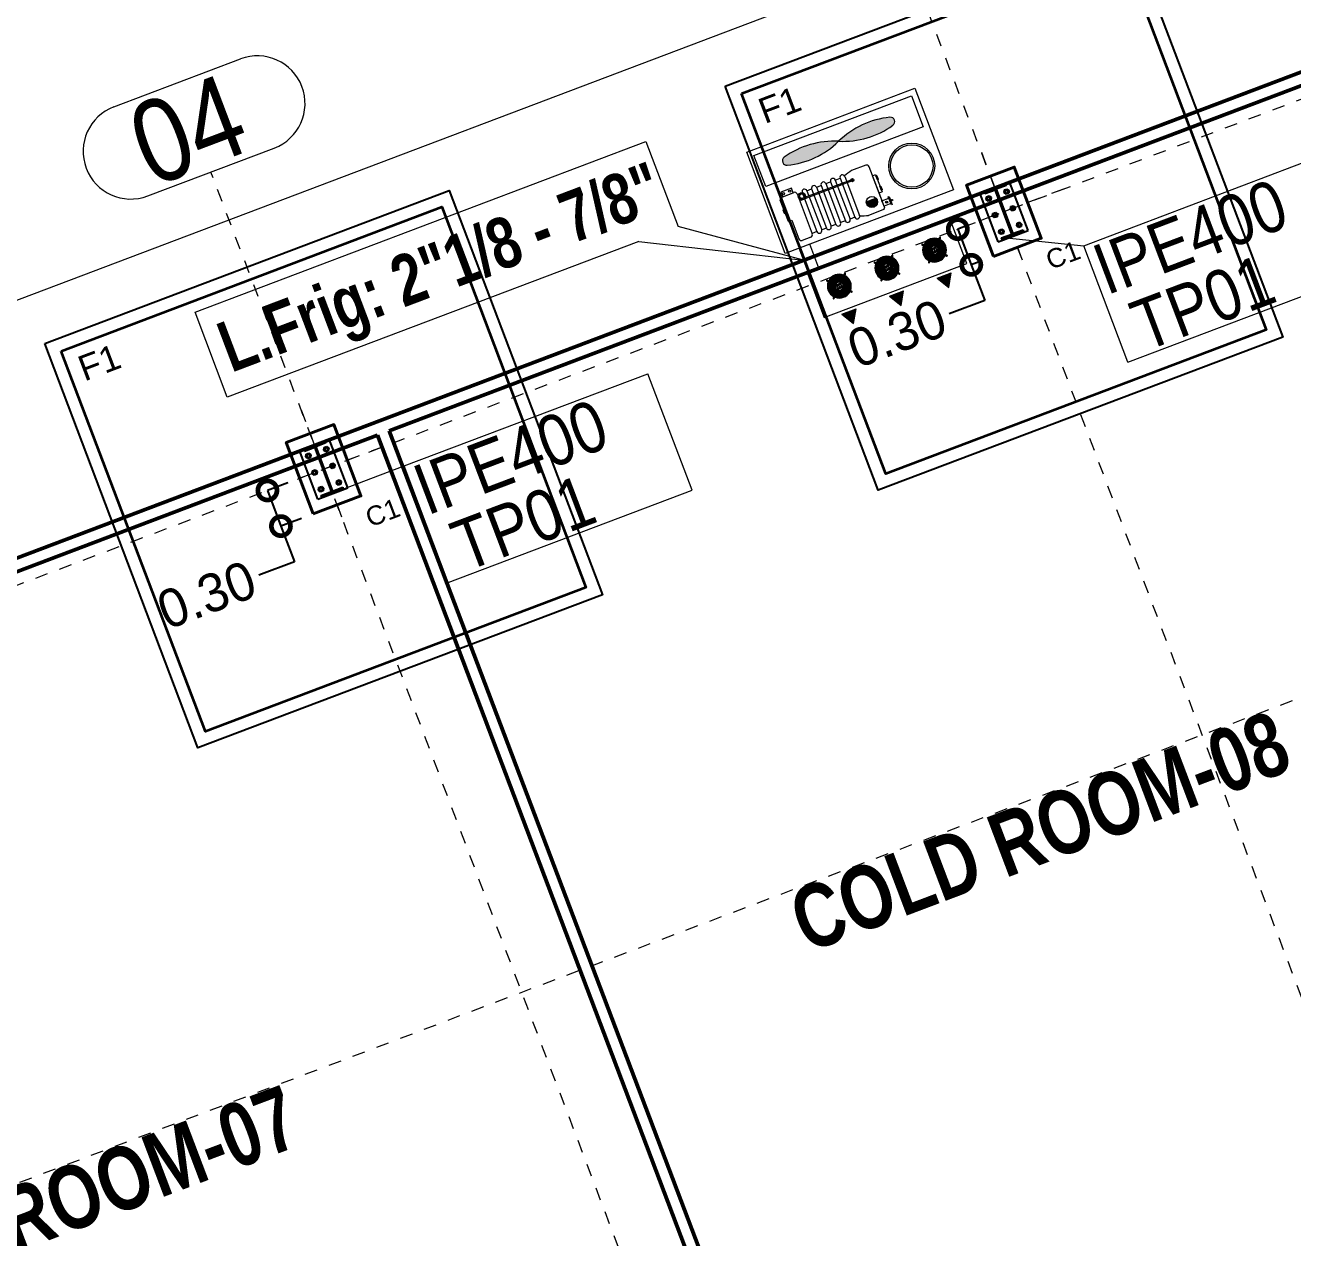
# Model space of a CAD drawing. Header units: metres. Extents: x 2164 to 2480, y 2851 to 3062.
# Drawn here: x 2271.75 to 2281.71, y 3014.25 to 3023.79 of the extents above; entities that cross this region are included whole.
import ezdxf

# ---------------------------------------------------------------- set-up
doc = ezdxf.new("R2010")
doc.units = ezdxf.units.M
doc.header["$MEASUREMENT"] = 0
for name, pattern in [('JIS_02_0.7', [1.35, 0.75, -0.6]), ('XKITLINE00', [0]), ('XKITLINE03', [6, 3, -1, 1, -1])]:
    doc.linetypes.add(name, pattern=pattern)
doc.layers.get('0').update_dxf_attribs({"linetype": 'CONTINUOUS'})
doc.layers.get('Defpoints').update_dxf_attribs({"linetype": 'CONTINUOUS'})
for name, color, linetype, lineweight in [('Column', 7, 'CONTINUOUS', 40), ('Contour', 7, 'CONTINUOUS', 9), ('foundation', 7, 'CONTINUOUS', 35), ('Froid', 6, 'CONTINUOUS', 9), ('P.A.C', 112, 'CONTINUOUS', 13), ('Part', 2, 'CONTINUOUS', 0), ('PartMark', 3, 'CONTINUOUS', 0), ('S-GRID', 1, 'CONTINUOUS', 0)]:
    doc.layers.add(name, color=color, linetype=linetype, lineweight=lineweight)
for name, color, linetype in [('dim_axis', 251, 'CONTINUOUS'), ('plain foundation', 8, 'CONTINUOUS'), ('Steel Section', 7, 'CONTINUOUS'), ('text', 7, 'CONTINUOUS'), ('Text01', 42, 'CONTINUOUS')]:
    doc.layers.add(name, color=color, linetype=linetype)
doc.styles.add('Andalus1', font='andlso.ttf', dxfattribs={"height": 3})
doc.styles.add('Arial', font='arial.ttf', dxfattribs={"height": 0.05})
doc.styles.add('Arial2', font='arial.ttf', dxfattribs={"height": 300})
doc.styles.get("Standard").update_dxf_attribs({"font": 'bold.shx', "bigfont": 'whgtxt.shx'})
doc.dimstyles.new('Annotative1', dxfattribs={"dimscale": 0, "dimtxt": 3, "dimasz": 3, "dimexe": 0, "dimexo": 1, "dimtad": 0, "dimtih": 1, "dimtoh": 1, "dimlfac": 0.001, "dimzin": 1, "dimdsep": 46, "dimtxsty": 'Andalus1', "dimblk": 'DOTSMALL', "dimcen": 2.5, "dimclrd": 256, "dimclre": 256, "dimclrt": 256, "dimadec": 4, "dimazin": 0, "dimtfac": 1, "dimtmove": 0, "dimatfit": 3, "dimldrblk": 'DOTSMALL', "dimfxl": 1, "dimlwd": -1, "dimlwe": -1, "dimarcsym": 0})

# ---------------------------------------------------------------- blocks, each defined once
blk = doc.blocks.new('_DotSmall')
at = {"color": 0, "linetype": 'ByBlock', "const_width": 0.5}
blk.add_lwpolyline([(-0.0625, 0, 1), (0.0625, 0, 1)], format="xyb", close=True, dxfattribs=at)
blk = doc.blocks.new('*D11')
at = {"layer": 'Defpoints', "color": 0, "transparency": 16777216}
for p in [(496042.2, 63096), (495854.1, 62796), (496042.2, 62796)]:
    blk.add_point(p, dxfattribs=at)
at = {"layer": 'dim_axis', "transparency": 16777216}
for p, q in [((495942.2, 63096), (495854.1, 63096)), ((495854.1, 63096), (495854.1, 62796)), ((495942.2, 62796), (495854.1, 62796)), ((495854.1, 62796), (495854.1, 62496)), ((495854.1, 62496), (495554.1, 62496))]:
    blk.add_line(p, q, dxfattribs=at)
at = {"layer": 'dim_axis', "transparency": 16777216, "xscale": 300, "yscale": 300, "zscale": 300}
for p, rotation in [((495854.1, 63096), 90), ((495854.1, 62796), 270)]:
    blk.add_blockref('_DotSmall', p, dxfattribs=dict(at, rotation=rotation))
at = {"layer": 'dim_axis', "transparency": 16777216, "insert": (495116.5, 62496), "char_height": 300, "attachment_point": 5, "style": 'Andalus1'}
blk.add_mtext('0.30', dxfattribs=at)
blk = doc.blocks.new('*D12')
at = {"layer": 'Defpoints', "color": 0, "transparency": 16777216}
for p in [(490322.2, 63096), (490049.9, 62796), (490322.2, 62796)]:
    blk.add_point(p, dxfattribs=at)
at = {"layer": 'dim_axis', "transparency": 16777216}
for p, q in [((490222.2, 63096), (490049.9, 63096)), ((490049.9, 63096), (490049.9, 62796)), ((490222.2, 62796), (490049.9, 62796)), ((490049.9, 62796), (490049.9, 62496)), ((490049.9, 62496), (489749.9, 62496))]:
    blk.add_line(p, q, dxfattribs=at)
at = {"layer": 'dim_axis', "transparency": 16777216, "xscale": 300, "yscale": 300, "zscale": 300}
for p, rotation in [((490049.9, 63096), 90), ((490049.9, 62796), 270)]:
    blk.add_blockref('_DotSmall', p, dxfattribs=dict(at, rotation=rotation))
at = {"layer": 'dim_axis', "transparency": 16777216, "insert": (489312.3, 62496), "char_height": 300, "attachment_point": 5, "style": 'Andalus1'}
blk.add_mtext('0.30', dxfattribs=at)
blk = doc.blocks.new('bng')
at = {"layer": 'Column', "lineweight": 40}
for points in [[(490322.17101, 62796.04029), (490722.17101, 62796.04029), (490722.17101, 63396.04029), (490322.17101, 63396.04029)], [(496042.17101, 62796.04029), (496442.17101, 62796.04029), (496442.17101, 63396.04029), (496042.17101, 63396.04029)]]:
    blk.add_lwpolyline(points, close=True, dxfattribs=at)
at = {"layer": 'foundation'}
for points in [[(488922.17101, 64696.04029), (492122.17101, 64696.04029), (492122.17101, 61496.04029), (488922.17101, 61496.04029)], [(494642.17101, 64696.04029), (497842.17101, 64696.04029), (497842.17101, 61496.04029), (494642.17101, 61496.04029)]]:
    blk.add_lwpolyline(points, close=True, dxfattribs=at)
at = {"layer": 'Part', "linetype": 'XKITLINE03', "lineweight": 0}
for p, q in [((490522.17101, 63596.04029), (490522.17101, 62596.04029)), ((496242.17101, 63596.04029), (496242.17101, 62596.04029)), ((491022.17101, 63096.04029), (490022.17101, 63096.04029)), ((496742.17101, 63096.04029), (495742.17101, 63096.04029)), ((490447.17101, 62956.04029), (490447.17101, 62956.04029)), ((496167.17101, 62956.04029), (496167.17101, 62956.04029))]:
    blk.add_line(p, q, dxfattribs=at)
at = {"layer": 'Part', "linetype": 'XKITLINE00', "lineweight": 0}
for p, q in [((490397.17101, 62891.04029), (490397.17101, 63301.04029)), ((490397.17101, 63301.04029), (490647.17101, 63301.04029)), ((490432.17101, 63282.54029), (490432.17101, 63296.04029)), ((490432.17101, 63296.04029), (490612.17101, 63296.04029)), ((490432.17101, 63282.54029), (490517.87101, 63282.54029)), ((490432.91487, 63282.54029), (490446.41487, 63296.04029)), ((490517.87101, 62909.54029), (490517.87101, 63282.54029)), ((490612.17101, 63282.54029), (490526.47101, 63282.54029)), ((490526.47101, 63282.54029), (490526.47101, 62909.54029)), ((490612.17101, 63296.04029), (490612.17101, 63282.54029)), ((490647.17101, 62891.04029), (490647.17101, 63301.04029)), ((496117.17101, 62891.04029), (496117.17101, 63301.04029)), ((496117.17101, 63301.04029), (496367.17101, 63301.04029)), ((496152.17101, 63282.54029), (496152.17101, 63296.04029)), ((496152.17101, 63296.04029), (496332.17101, 63296.04029)), ((496152.17101, 63282.54029), (496237.87101, 63282.54029)), ((496152.91487, 63282.54029), (496166.41487, 63296.04029)), ((496237.87101, 62909.54029), (496237.87101, 63282.54029)), ((496332.17101, 63282.54029), (496246.47101, 63282.54029)), ((496246.47101, 63282.54029), (496246.47101, 62909.54029)), ((496332.17101, 63296.04029), (496332.17101, 63282.54029)), ((496367.17101, 62891.04029), (496367.17101, 63301.04029)), ((490426.3864, 63236.04029), (490436.77871, 63254.04029)), ((490436.77871, 63218.04029), (490426.3864, 63236.04029)), ((490436.77871, 63254.04029), (490457.56332, 63254.04029)), ((490457.56332, 63218.04029), (490436.77871, 63218.04029)), ((490457.56332, 63254.04029), (490467.95562, 63236.04029)), ((490467.95562, 63236.04029), (490457.56332, 63218.04029)), ((490576.3864, 63236.04029), (490586.77871, 63254.04029)), ((490586.77871, 63218.04029), (490576.3864, 63236.04029)), ((490586.77871, 63254.04029), (490607.56332, 63254.04029)), ((490607.56332, 63218.04029), (490586.77871, 63218.04029)), ((490607.56332, 63254.04029), (490617.95562, 63236.04029)), ((490617.95562, 63236.04029), (490607.56332, 63218.04029)), ((496146.3864, 63236.04029), (496156.77871, 63254.04029)), ((496156.77871, 63218.04029), (496146.3864, 63236.04029)), ((496156.77871, 63254.04029), (496177.56332, 63254.04029)), ((496177.56332, 63218.04029), (496156.77871, 63218.04029)), ((496177.56332, 63254.04029), (496187.95562, 63236.04029)), ((496187.95562, 63236.04029), (496177.56332, 63218.04029)), ((496296.3864, 63236.04029), (496306.77871, 63254.04029)), ((496306.77871, 63218.04029), (496296.3864, 63236.04029)), ((496306.77871, 63254.04029), (496327.56332, 63254.04029)), ((496327.56332, 63218.04029), (496306.77871, 63218.04029)), ((496327.56332, 63254.04029), (496337.95562, 63236.04029)), ((496337.95562, 63236.04029), (496327.56332, 63218.04029)), ((490426.3864, 63096.04029), (490436.77871, 63114.04029)), ((490436.77871, 63078.04029), (490426.3864, 63096.04029)), ((490436.77871, 63114.04029), (490457.56332, 63114.04029)), ((490457.56332, 63078.04029), (490436.77871, 63078.04029)), ((490457.56332, 63114.04029), (490467.95562, 63096.04029)), ((490467.95562, 63096.04029), (490457.56332, 63078.04029)), ((490517.87101, 63084.61835), (490526.47101, 63093.21835)), ((490576.3864, 63096.04029), (490586.77871, 63114.04029)), ((490586.77871, 63078.04029), (490576.3864, 63096.04029)), ((490586.77871, 63114.04029), (490607.56332, 63114.04029)), ((490607.56332, 63078.04029), (490586.77871, 63078.04029)), ((490607.56332, 63114.04029), (490617.95562, 63096.04029)), ((490617.95562, 63096.04029), (490607.56332, 63078.04029)), ((496146.3864, 63096.04029), (496156.77871, 63114.04029)), ((496156.77871, 63078.04029), (496146.3864, 63096.04029)), ((496156.77871, 63114.04029), (496177.56332, 63114.04029)), ((496177.56332, 63078.04029), (496156.77871, 63078.04029)), ((496177.56332, 63114.04029), (496187.95562, 63096.04029)), ((496187.95562, 63096.04029), (496177.56332, 63078.04029)), ((496237.87101, 63084.61835), (496246.47101, 63093.21835)), ((496296.3864, 63096.04029), (496306.77871, 63114.04029)), ((496306.77871, 63078.04029), (496296.3864, 63096.04029)), ((496306.77871, 63114.04029), (496327.56332, 63114.04029)), ((496327.56332, 63078.04029), (496306.77871, 63078.04029)), ((496327.56332, 63114.04029), (496337.95562, 63096.04029)), ((496337.95562, 63096.04029), (496327.56332, 63078.04029)), ((490397.17101, 62891.04029), (490647.17101, 62891.04029)), ((490426.3864, 62956.04029), (490436.77871, 62974.04029)), ((490436.77871, 62938.04029), (490426.3864, 62956.04029)), ((490432.17101, 62896.04029), (490432.17101, 62909.54029)), ((490432.17101, 62909.54029), (490517.87101, 62909.54029)), ((490612.17101, 62896.04029), (490432.17101, 62896.04029)), ((490436.77871, 62974.04029), (490457.56332, 62974.04029)), ((490457.56332, 62938.04029), (490436.77871, 62938.04029)), ((490457.56332, 62974.04029), (490467.95562, 62956.04029)), ((490467.95562, 62956.04029), (490457.56332, 62938.04029)), ((490526.47101, 62909.54029), (490612.17101, 62909.54029)), ((490576.3864, 62956.04029), (490586.77871, 62974.04029)), ((490586.77871, 62938.04029), (490576.3864, 62956.04029)), ((490586.77871, 62974.04029), (490607.56332, 62974.04029)), ((490607.56332, 62938.04029), (490586.77871, 62938.04029)), ((490607.56332, 62974.04029), (490617.95562, 62956.04029)), ((490617.95562, 62956.04029), (490607.56332, 62938.04029)), ((490612.17101, 62909.54029), (490612.17101, 62896.04029)), ((496117.17101, 62891.04029), (496367.17101, 62891.04029)), ((496146.3864, 62956.04029), (496156.77871, 62974.04029)), ((496156.77871, 62938.04029), (496146.3864, 62956.04029)), ((496152.17101, 62896.04029), (496152.17101, 62909.54029)), ((496152.17101, 62909.54029), (496237.87101, 62909.54029)), ((496332.17101, 62896.04029), (496152.17101, 62896.04029)), ((496156.77871, 62974.04029), (496177.56332, 62974.04029)), ((496177.56332, 62938.04029), (496156.77871, 62938.04029)), ((496177.56332, 62974.04029), (496187.95562, 62956.04029)), ((496187.95562, 62956.04029), (496177.56332, 62938.04029)), ((496246.47101, 62909.54029), (496332.17101, 62909.54029)), ((496296.3864, 62956.04029), (496306.77871, 62974.04029)), ((496306.77871, 62938.04029), (496296.3864, 62956.04029)), ((496306.77871, 62974.04029), (496327.56332, 62974.04029)), ((496327.56332, 62938.04029), (496306.77871, 62938.04029)), ((496327.56332, 62974.04029), (496337.95562, 62956.04029)), ((496337.95562, 62956.04029), (496327.56332, 62938.04029)), ((496332.17101, 62909.54029), (496332.17101, 62896.04029)), ((496332.17101, 62896.04029), (496332.17101, 62896.04029))]:
    blk.add_line(p, q, dxfattribs=at)
for centre, start, end in [((490447.17101, 63236.04029), 0, 180), ((490447.17101, 63236.04029), 180, 0), ((490597.17101, 63236.04029), 0, 180), ((490597.17101, 63236.04029), 180, 0), ((496167.17101, 63236.04029), 0, 180), ((496167.17101, 63236.04029), 180, 0), ((496317.17101, 63236.04029), 0, 180), ((496317.17101, 63236.04029), 180, 0), ((490447.17101, 63096.04029), 0, 180), ((490447.17101, 63096.04029), 180, 0), ((490597.17101, 63096.04029), 0, 180), ((490597.17101, 63096.04029), 180, 0), ((496167.17101, 63096.04029), 0, 180), ((496167.17101, 63096.04029), 180, 0), ((496317.17101, 63096.04029), 0, 180), ((496317.17101, 63096.04029), 180, 0), ((490447.17101, 62956.04029), 0, 180), ((490447.17101, 62956.04029), 180, 0), ((490597.17101, 62956.04029), 0, 180), ((490597.17101, 62956.04029), 180, 0), ((496167.17101, 62956.04029), 0, 180), ((496167.17101, 62956.04029), 180, 0), ((496317.17101, 62956.04029), 0, 180), ((496317.17101, 62956.04029), 180, 0)]:
    blk.add_arc(centre, 12, start, end, dxfattribs=at)
at = {"layer": 'PartMark', "linetype": 'XKITLINE00', "lineweight": 0}
for p, q in [((490468.46501, 62896.53029), (491123.28931, 62895.46036)), ((491123.28931, 62895.46036), (493173.28931, 62895.46036)), ((491123.28931, 61915.46036), (491123.28931, 62895.46036)), ((493173.28931, 61915.46036), (493173.28931, 62895.46036)), ((496188.46501, 62896.53029), (496734.0658, 62623.54811)), ((496734.0658, 62623.54811), (498784.0658, 62623.54811)), ((496734.0658, 61643.54811), (496734.0658, 62623.54811)), ((491123.28931, 61915.46036), (493173.28931, 61915.46036)), ((496734.0658, 61643.54811), (498784.0658, 61643.54811))]:
    blk.add_line(p, q, dxfattribs=at)
at = {"layer": 'plain foundation'}
for points in [[(488822.17101, 64796.04029), (492222.17101, 64796.04029), (492222.17101, 61396.04029), (488822.17101, 61396.04029)], [(494542.17101, 64796.04029), (497942.17101, 64796.04029), (497942.17101, 61396.04029), (494542.17101, 61396.04029)]]:
    blk.add_lwpolyline(points, close=True, dxfattribs=at)
at = {"layer": 'S-GRID', "linetype": 'XKITLINE00', "lineweight": 0}
for p, q in [((489990.06652, 66346.04029), (491054.2755, 66346.04029)), ((489990.06652, 65596.04029), (491054.2755, 65596.04029))]:
    blk.add_line(p, q, dxfattribs=at)
at = {"layer": 'S-GRID', "linetype": 'XKITLINE03', "lineweight": 0}
for p, q in [((490522.17101, 41147.72009), (490522.17101, 65596.04029)), ((496242.17101, 41086.95148), (496242.17101, 65596.04029)), ((425102.17101, 63096.04029), (510182.17101, 63096.04029)), ((425102.17101, 58696.04029), (510182.17101, 58696.04029))]:
    blk.add_line(p, q, dxfattribs=at)
at = {"layer": 'S-GRID', "linetype": 'XKITLINE00', "lineweight": 0}
for centre, start, end in [((489990.06652, 65971.04029), 90, 270), ((491054.2755, 65971.04029), 270, 90)]:
    blk.add_arc(centre, 375, start, end, dxfattribs=at)
at = {"layer": 'Steel Section'}
for p, q in [((490397.17101, 62891.04029), (490397.17101, 63301.04029)), ((490397.17101, 63301.04029), (490647.17101, 63301.04029)), ((490432.17101, 63282.54029), (490432.17101, 63296.04029)), ((490432.17101, 63296.04029), (490612.17101, 63296.04029)), ((490432.17101, 63282.54029), (490517.87101, 63282.54029)), ((490432.91487, 63282.54029), (490446.41487, 63296.04029)), ((490517.87101, 62909.54029), (490517.87101, 63282.54029)), ((490612.17101, 63282.54029), (490526.47101, 63282.54029)), ((490526.47101, 63282.54029), (490526.47101, 62909.54029)), ((490612.17101, 63296.04029), (490612.17101, 63282.54029)), ((490647.17101, 62891.04029), (490647.17101, 63301.04029)), ((496117.17101, 62891.04029), (496117.17101, 63301.04029)), ((496117.17101, 63301.04029), (496367.17101, 63301.04029)), ((496152.17101, 63282.54029), (496152.17101, 63296.04029)), ((496152.17101, 63296.04029), (496332.17101, 63296.04029)), ((496152.17101, 63282.54029), (496237.87101, 63282.54029)), ((496152.91487, 63282.54029), (496166.41487, 63296.04029)), ((496237.87101, 62909.54029), (496237.87101, 63282.54029)), ((496332.17101, 63282.54029), (496246.47101, 63282.54029)), ((496246.47101, 63282.54029), (496246.47101, 62909.54029)), ((496332.17101, 63296.04029), (496332.17101, 63282.54029)), ((496367.17101, 62891.04029), (496367.17101, 63301.04029)), ((490426.3864, 63236.04029), (490436.77871, 63254.04029)), ((490436.77871, 63218.04029), (490426.3864, 63236.04029)), ((490436.77871, 63254.04029), (490457.56332, 63254.04029)), ((490457.56332, 63218.04029), (490436.77871, 63218.04029)), ((490457.56332, 63254.04029), (490467.95562, 63236.04029)), ((490467.95562, 63236.04029), (490457.56332, 63218.04029)), ((490576.3864, 63236.04029), (490586.77871, 63254.04029)), ((490586.77871, 63218.04029), (490576.3864, 63236.04029)), ((490586.77871, 63254.04029), (490607.56332, 63254.04029)), ((490607.56332, 63218.04029), (490586.77871, 63218.04029)), ((490607.56332, 63254.04029), (490617.95562, 63236.04029)), ((490617.95562, 63236.04029), (490607.56332, 63218.04029)), ((496146.3864, 63236.04029), (496156.77871, 63254.04029)), ((496156.77871, 63218.04029), (496146.3864, 63236.04029)), ((496156.77871, 63254.04029), (496177.56332, 63254.04029)), ((496177.56332, 63218.04029), (496156.77871, 63218.04029)), ((496177.56332, 63254.04029), (496187.95562, 63236.04029)), ((496187.95562, 63236.04029), (496177.56332, 63218.04029)), ((496296.3864, 63236.04029), (496306.77871, 63254.04029)), ((496306.77871, 63218.04029), (496296.3864, 63236.04029)), ((496306.77871, 63254.04029), (496327.56332, 63254.04029)), ((496327.56332, 63218.04029), (496306.77871, 63218.04029)), ((496327.56332, 63254.04029), (496337.95562, 63236.04029)), ((496337.95562, 63236.04029), (496327.56332, 63218.04029)), ((490426.3864, 63096.04029), (490436.77871, 63114.04029)), ((490436.77871, 63078.04029), (490426.3864, 63096.04029)), ((490436.77871, 63114.04029), (490457.56332, 63114.04029)), ((490457.56332, 63078.04029), (490436.77871, 63078.04029)), ((490457.56332, 63114.04029), (490467.95562, 63096.04029)), ((490467.95562, 63096.04029), (490457.56332, 63078.04029)), ((490517.87101, 63084.61835), (490526.47101, 63093.21835)), ((490576.3864, 63096.04029), (490586.77871, 63114.04029)), ((490586.77871, 63078.04029), (490576.3864, 63096.04029)), ((490586.77871, 63114.04029), (490607.56332, 63114.04029)), ((490607.56332, 63078.04029), (490586.77871, 63078.04029)), ((490607.56332, 63114.04029), (490617.95562, 63096.04029)), ((490617.95562, 63096.04029), (490607.56332, 63078.04029)), ((496146.3864, 63096.04029), (496156.77871, 63114.04029)), ((496156.77871, 63078.04029), (496146.3864, 63096.04029)), ((496156.77871, 63114.04029), (496177.56332, 63114.04029)), ((496177.56332, 63078.04029), (496156.77871, 63078.04029)), ((496177.56332, 63114.04029), (496187.95562, 63096.04029)), ((496187.95562, 63096.04029), (496177.56332, 63078.04029)), ((496237.87101, 63084.61835), (496246.47101, 63093.21835)), ((496296.3864, 63096.04029), (496306.77871, 63114.04029)), ((496306.77871, 63078.04029), (496296.3864, 63096.04029)), ((496306.77871, 63114.04029), (496327.56332, 63114.04029)), ((496327.56332, 63078.04029), (496306.77871, 63078.04029)), ((496327.56332, 63114.04029), (496337.95562, 63096.04029)), ((496337.95562, 63096.04029), (496327.56332, 63078.04029)), ((490397.17101, 62891.04029), (490647.17101, 62891.04029)), ((490426.3864, 62956.04029), (490436.77871, 62974.04029)), ((490436.77871, 62938.04029), (490426.3864, 62956.04029)), ((490432.17101, 62896.04029), (490432.17101, 62909.54029)), ((490432.17101, 62909.54029), (490517.87101, 62909.54029)), ((490612.17101, 62896.04029), (490432.17101, 62896.04029)), ((490436.77871, 62974.04029), (490457.56332, 62974.04029)), ((490457.56332, 62938.04029), (490436.77871, 62938.04029)), ((490447.17101, 62956.04029), (490447.17101, 62956.04029)), ((490457.56332, 62974.04029), (490467.95562, 62956.04029)), ((490467.95562, 62956.04029), (490457.56332, 62938.04029)), ((490526.47101, 62909.54029), (490612.17101, 62909.54029)), ((490576.3864, 62956.04029), (490586.77871, 62974.04029)), ((490586.77871, 62938.04029), (490576.3864, 62956.04029)), ((490586.77871, 62974.04029), (490607.56332, 62974.04029)), ((490607.56332, 62938.04029), (490586.77871, 62938.04029)), ((490607.56332, 62974.04029), (490617.95562, 62956.04029)), ((490617.95562, 62956.04029), (490607.56332, 62938.04029)), ((490612.17101, 62909.54029), (490612.17101, 62896.04029)), ((490612.17101, 62896.04029), (490612.17101, 62896.04029)), ((496117.17101, 62891.04029), (496367.17101, 62891.04029)), ((496146.3864, 62956.04029), (496156.77871, 62974.04029)), ((496156.77871, 62938.04029), (496146.3864, 62956.04029)), ((496152.17101, 62896.04029), (496152.17101, 62909.54029)), ((496152.17101, 62909.54029), (496237.87101, 62909.54029)), ((496332.17101, 62896.04029), (496152.17101, 62896.04029)), ((496156.77871, 62974.04029), (496177.56332, 62974.04029)), ((496177.56332, 62938.04029), (496156.77871, 62938.04029)), ((496167.17101, 62956.04029), (496167.17101, 62956.04029)), ((496177.56332, 62974.04029), (496187.95562, 62956.04029)), ((496187.95562, 62956.04029), (496177.56332, 62938.04029)), ((496246.47101, 62909.54029), (496332.17101, 62909.54029)), ((496296.3864, 62956.04029), (496306.77871, 62974.04029)), ((496306.77871, 62938.04029), (496296.3864, 62956.04029)), ((496306.77871, 62974.04029), (496327.56332, 62974.04029)), ((496327.56332, 62938.04029), (496306.77871, 62938.04029)), ((496327.56332, 62974.04029), (496337.95562, 62956.04029)), ((496337.95562, 62956.04029), (496327.56332, 62938.04029)), ((496332.17101, 62909.54029), (496332.17101, 62896.04029)), ((496332.17101, 62896.04029), (496332.17101, 62896.04029))]:
    blk.add_line(p, q, dxfattribs=at)
for centre, start, end in [((490447.17101, 63236.04029), 0, 180), ((490447.17101, 63236.04029), 180, 0), ((490597.17101, 63236.04029), 0, 180), ((490597.17101, 63236.04029), 180, 0), ((496167.17101, 63236.04029), 0, 180), ((496167.17101, 63236.04029), 180, 0), ((496317.17101, 63236.04029), 0, 180), ((496317.17101, 63236.04029), 180, 0), ((490447.17101, 63096.04029), 0, 180), ((490447.17101, 63096.04029), 180, 0), ((490597.17101, 63096.04029), 0, 180), ((490597.17101, 63096.04029), 180, 0), ((496167.17101, 63096.04029), 0, 180), ((496167.17101, 63096.04029), 180, 0), ((496317.17101, 63096.04029), 0, 180), ((496317.17101, 63096.04029), 180, 0), ((490447.17101, 62956.04029), 0, 180), ((490447.17101, 62956.04029), 180, 0), ((490597.17101, 62956.04029), 0, 180), ((490597.17101, 62956.04029), 180, 0), ((496167.17101, 62956.04029), 0, 180), ((496167.17101, 62956.04029), 180, 0), ((496317.17101, 62956.04029), 0, 180), ((496317.17101, 62956.04029), 180, 0)]:
    blk.add_arc(centre, 12, start, end, dxfattribs=at)
at = {"layer": 'PartMark', "style": 'Arial', "width": 0.85}
for s, p in [('IPE400', (491153.28931, 62465.46036)), ('IPE400', (496764.0658, 62193.54811)), ('TP01', (491273.28931, 61945.46036)), ('TP01', (496884.0658, 61673.54811))]:
    blk.add_text(s, height=400, dxfattribs=at).set_placement(p)
at = {"layer": 'S-GRID', "style": 'Arial', "width": 0.85}
blk.add_text('04', height=650, dxfattribs=at).set_placement((490040.06652, 65646.04029))
at = {"layer": 'text', "attachment_point": 1, "style": 'Arial2'}
for s, insert, char_height in [('F1', (489007.39063, 64606.36891), 200), ('F1', (494727.39063, 64606.36891), 200), ('C1', (490701.67073, 62687.30673), 150), ('C1', (496421.67073, 62687.30673), 150)]:
    blk.add_mtext_dynamic_manual_height_columns(s, width=1191.032635, gutter_width=1500, heights=[0], dxfattribs=dict(at, insert=insert, char_height=char_height))
at = {"layer": 'dim_axis'}
for base, p1, p2, picture, middle in [((490049.88084, 62796.04029), (490322.17101, 63096.04029), (490322.17101, 62796.04029), '*D12', (489312.32951, 62496.04029)), ((495854.07339, 62796.04029), (496042.17101, 63096.04029), (496042.17101, 62796.04029), '*D11', (495116.52206, 62496.04029))]:
    dim = blk.add_linear_dim(base=base, p1=p1, p2=p2, angle=90, dimstyle='Annotative1', override={"dimscale": 0, "dimtix": 0, "dimtofl": 1, "dimtmove": 0, "dimatfit": 3}, dxfattribs=at)
    dim.commit()
    dim.dimension.update_dxf_attribs({"geometry": picture, "text_midpoint": middle})

msp = doc.modelspace()

# ---------------------------------------------------------------- hatches: boundary and pattern name
at = {"layer": 'Froid'}
h = msp.add_hatch(color=256, dxfattribs=at)
h.dxf.hatch_style = 1
h.set_gradient(color1=(255, 0, 255), color2=(173, 173, 173), tint=1, name='SPHERICAL')
h.paths.add_polyline_path([(2278.57004, 3023.00243, 0.7677398), (2278.54611, 3023.06559, 0.1701972), (2278.1427, 3022.87669, 0.1701972)])
h.paths.add_polyline_path([(2278.1427, 3022.87669, 0.1701972), (2277.71536, 3022.75095, 0.7677398), (2277.73928, 3022.68779, 0.1701972)])
h = msp.add_hatch(color=256, dxfattribs=at)
h.dxf.hatch_style = 1
h.paths.add_polyline_path([(2278.24291, 3022.56785, 1), (2278.25918, 3022.57402, 1)])
h = msp.add_hatch(color=256, dxfattribs=at)
h.dxf.hatch_style = 1
h.paths.add_polyline_path([(2277.85623, 3022.473), (2277.83298, 3022.46419, 0.0514059), (2277.82956, 3022.45946), (2277.83632, 3022.44161, -0.5792395), (2277.8602, 3022.46251)])
h = msp.add_hatch(color=256, dxfattribs=at)
h.dxf.hatch_style = 1
h.paths.add_polyline_path([(2277.82956, 3022.45946), (2277.82842, 3022.46247), (2277.81886, 3022.45885), (2277.8265, 3022.43869, -0.1907807)])
h.paths.add_polyline_path([(2277.82914, 3022.43171), (2277.83087, 3022.42714, 0.4142136), (2277.85653, 3022.41558), (2277.86435, 3022.41855, -0.3762466)])
h.paths.add_polyline_path([(2277.87439, 3022.42503, -0.1060157), (2277.86435, 3022.41855), (2277.87528, 3022.42269)])
h.paths.add_polyline_path([(2277.83681, 3022.44031), (2277.83632, 3022.44161, 0.0410336), (2277.83714, 3022.43873, 0.4273593), (2277.86149, 3022.42841, -0.398981)])
h = msp.add_hatch(color=256, dxfattribs=at)
h.dxf.hatch_style = 1
h.paths.add_polyline_path([(2278.43543, 3022.42958), (2278.36042, 3022.40117, 0.1039214), (2278.3632, 3022.38337, 1), (2278.44514, 3022.4144, 0.1039214)])
h = msp.add_hatch(color=256, dxfattribs=at)
h.dxf.hatch_style = 1
h.paths.add_polyline_path([(2278.5655, 3022.41977), (2278.56061, 3022.41988), (2278.56435, 3022.41), (2278.56794, 3022.41333)])
h.paths.add_polyline_path([(2278.56143, 3022.4177), (2278.55839, 3022.41654), (2278.56049, 3022.411), (2278.56353, 3022.41215)])
h.paths.add_polyline_path([(2278.56061, 3022.41988), (2278.55756, 3022.41873), (2278.55839, 3022.41654), (2278.56143, 3022.4177)])
h.paths.add_polyline_path([(2278.56353, 3022.41215), (2278.56049, 3022.411), (2278.5613, 3022.40885), (2278.56435, 3022.41)])
for points in [[(2278.91671, 3021.79958), (2279.02796, 3021.84171), (2279.00812, 3021.72616)], [(2278.54264, 3021.65791), (2278.65389, 3021.70004), (2278.63405, 3021.58449)], [(2278.16857, 3021.51623), (2278.27982, 3021.55836), (2278.25998, 3021.44281)]]:
    msp.add_hatch(color=256, dxfattribs=at).paths.add_polyline_path(points)

# ---------------------------------------------------------------- linework, layer by layer
at = {"color": 251, "lineweight": 9, "true_color": 0x636466, "elevation": 8.43721}
msp.add_lwpolyline([(2212.24879, 2992.27597), (2210.69037, 2996.39074, -0.4142136), (2211.85235, 2998.96946), (2288.39782, 3027.96016)], format="xyb", dxfattribs=at)
at = {"color": 18, "lineweight": 30, "true_color": 0x000000}
msp.add_lwpolyline([(2215.33083, 2998.25519), (2290.14481, 3026.59011), (2298.64529, 3004.14591), (2223.8313, 2975.81099), (2215.33083, 2998.25519)], dxfattribs=at)
at = {"layer": 'Contour', "lineweight": 50}
for p, q in [((2290.14481, 3026.59011), (2257.9748, 3014.40609)), ((2282.30138, 3023.51257), (2274.60957, 3020.59938)), ((2278.0806, 3011.43467), (2274.60957, 3020.59938)), ((2274.51605, 3020.56396), (2266.82424, 3017.65078)), ((2277.98708, 3011.39925), (2274.51605, 3020.56396))]:
    msp.add_line(p, q, dxfattribs=at)
at = {"layer": 'Froid'}
for p, q in [((2278.23897, 3022.57135), (2278.09819, 3022.51803)), ((2278.1168, 3022.57169), (2278.23304, 3022.26479)), ((2278.15403, 3022.58579), (2278.27027, 3022.27889)), ((2278.18979, 3022.60376), (2278.18947, 3022.60347)), ((2278.19126, 3022.59989), (2278.30749, 3022.29299)), ((2278.44538, 3022.59858), (2278.43996, 3022.59653)), ((2278.44235, 3022.59023), (2278.44777, 3022.59229)), ((2278.44235, 3022.59023), (2278.4452, 3022.59131)), ((2278.45031, 3022.58559), (2278.44488, 3022.58353)), ((2277.696, 3022.43796), (2277.79046, 3022.47373)), ((2277.85623, 3022.473), (2277.97246, 3022.1661)), ((2278.24298, 3022.56194), (2277.85653, 3022.41558)), ((2278.08491, 3022.513), (2277.88118, 3022.43584)), ((2277.89345, 3022.4871), (2278.00969, 3022.1802)), ((2277.93068, 3022.5012), (2278.04691, 3022.19429)), ((2277.9679, 3022.51529), (2278.08414, 3022.20839)), ((2278.00513, 3022.52939), (2278.12136, 3022.22249)), ((2278.04235, 3022.54349), (2278.15859, 3022.23659)), ((2278.07958, 3022.55759), (2278.19581, 3022.25069)), ((2278.47679, 3022.51566), (2278.47137, 3022.51361)), ((2278.47375, 3022.50731), (2278.47917, 3022.50936)), ((2278.48171, 3022.50266), (2278.47629, 3022.50061)), ((2277.74754, 3022.24569), (2277.68444, 3022.41229)), ((2277.81612, 3022.46217), (2277.93527, 3022.14758)), ((2278.36042, 3022.40117), (2278.43543, 3022.42958)), ((2278.55756, 3022.41873), (2278.56061, 3022.41988)), ((2278.56065, 3022.41057), (2278.55821, 3022.41701)), ((2278.56143, 3022.4177), (2278.55839, 3022.41654)), ((2278.56353, 3022.41215), (2278.56049, 3022.411)), ((2278.56435, 3022.41), (2278.56061, 3022.41988)), ((2278.56061, 3022.41988), (2278.5655, 3022.41977)), ((2278.5613, 3022.40885), (2278.56435, 3022.41)), ((2278.56794, 3022.41333), (2278.56435, 3022.41)), ((2278.5655, 3022.41977), (2278.56794, 3022.41333)), ((2277.71017, 3022.32798), (2277.71559, 3022.33003)), ((2277.71813, 3022.32333), (2277.71271, 3022.32128)), ((2277.71509, 3022.31498), (2277.72051, 3022.31704)), ((2278.30896, 3022.28911), (2278.30853, 3022.28911)), ((2277.74754, 3022.24569), (2277.77451, 3022.25591)), ((2277.77451, 3022.25591), (2277.83056, 3022.10792)), ((2277.89437, 3021.84346), (2279.01658, 3022.26849)), ((2279.15075, 3021.91423), (2279.01658, 3022.26849)), ((2277.92371, 3022.12191), (2277.85622, 3022.09635)), ((2277.98837, 3021.87906), (2277.9167, 3022.06828)), ((2278.02855, 3021.4892), (2279.15075, 3021.91423)), ((2277.89437, 3021.84346), (2278.02855, 3021.4892)), ((2278.91671, 3021.79958), (2279.02796, 3021.84171)), ((2278.91671, 3021.79958), (2279.00812, 3021.72616)), ((2279.00812, 3021.72616), (2279.02796, 3021.84171)), ((2278.54264, 3021.65791), (2278.65389, 3021.70004)), ((2278.63405, 3021.58449), (2278.65389, 3021.70004)), ((2278.54264, 3021.65791), (2278.63405, 3021.58449)), ((2278.16857, 3021.51623), (2278.27982, 3021.55836)), ((2278.16857, 3021.51623), (2278.25998, 3021.44281)), ((2278.25998, 3021.44281), (2278.27982, 3021.55836))]:
    msp.add_line(p, q, dxfattribs=at)
at = {"layer": 'Froid', "color": 8}
for p, q in [((2277.86708, 3021.94131), (2276.88131, 3022.20678)), ((2276.57142, 3022.08941), (2277.86749, 3021.94021))]:
    msp.add_line(p, q, dxfattribs=at)
at = {"layer": 'Froid', "linetype": 'JIS_02_0.7'}
msp.add_line((2277.90291, 3021.8467), (2277.83124, 3022.03592), dxfattribs=at)
at = {"layer": 'Froid', "ltscale": 0.1}
msp.add_lwpolyline([(2277.42034, 3022.79225), (2278.74316, 3023.29325), (2279.04522, 3022.4957), (2277.7224, 3021.9947)], close=True, dxfattribs=at)
at = {"layer": 'Froid'}
for points in [[(2277.47703, 3022.76383), (2278.71611, 3023.23312), (2278.80837, 3022.98954), (2277.56929, 3022.52025)], [(2278.40908, 3022.60547), (2278.43313, 3022.61457), (2278.48499, 3022.47763), (2278.46095, 3022.46852)], [(2277.70308, 3022.44064), (2277.78595, 3022.47202), (2277.77241, 3022.50777), (2277.68954, 3022.47638)], [(2278.48368, 3022.4085), (2278.53766, 3022.42894), (2278.55392, 3022.38603), (2278.49993, 3022.36558)], [(2278.53353, 3022.43984), (2278.54035, 3022.44242), (2278.56409, 3022.37975), (2278.55727, 3022.37717)]]:
    msp.add_lwpolyline(points, close=True, dxfattribs=at)
at = {"layer": 'Froid', "color": 8}
msp.add_lwpolyline([(2276.57142, 3022.08941), (2273.33562, 3020.86389), (2273.08242, 3021.53242), (2276.62811, 3022.87532), (2276.88131, 3022.20678)], dxfattribs=at)
at = {"layer": 'Froid'}
for points in [[(2278.48914, 3022.39409), (2278.38213, 3022.67661, 0.4142136), (2278.35647, 3022.68818), (2278.24454, 3022.64579)], [(2278.3943, 3022.64448), (2278.50131, 3022.36196, -0.4142136), (2278.48974, 3022.33629), (2278.37781, 3022.2939)]]:
    msp.add_lwpolyline(points, format="xyb", dxfattribs=at)
for points in [[(2278.1168, 3022.57169), (2278.15403, 3022.58579)], [(2277.81756, 3022.45836), (2277.85623, 3022.473)], [(2277.89345, 3022.4871), (2277.93068, 3022.5012)], [(2277.9679, 3022.51529), (2278.00513, 3022.52939)], [(2278.04235, 3022.54349), (2278.07958, 3022.55759)], [(2278.5613, 3022.40885), (2278.55756, 3022.41873)], [(2278.27027, 3022.27889), (2278.23304, 3022.26479)], [(2278.04691, 3022.19429), (2278.00969, 3022.1802)], [(2278.12136, 3022.22249), (2278.08414, 3022.20839)], [(2278.19581, 3022.25069), (2278.15859, 3022.23659)], [(2277.97246, 3022.1661), (2277.9338, 3022.15145)]]:
    msp.add_lwpolyline(points, dxfattribs=at)
for points in [[(2278.44334, 3022.60399), (2278.45274, 3022.57915, -0.4142136), (2278.45054, 3022.57427), (2278.44866, 3022.57356), (2278.43657, 3022.60548), (2278.43845, 3022.60619, -0.4142136)], [(2278.47474, 3022.52107), (2278.48415, 3022.49623, -0.4142136), (2278.48195, 3022.49135), (2278.48007, 3022.49063), (2278.46798, 3022.52256), (2278.46986, 3022.52327, -0.4142136)], [(2277.71714, 3022.30957), (2277.70773, 3022.33441, -0.4142136), (2277.70993, 3022.3393), (2277.71181, 3022.34001), (2277.7239, 3022.30809), (2277.72202, 3022.30737, -0.4142136)]]:
    msp.add_lwpolyline(points, format="xyb", close=True, dxfattribs=at)
for centre, radius in [((2278.71758, 3022.68233), 0.1807), ((2278.71758, 3022.68233), 0.16725), ((2278.25104, 3022.57094), 0.01208), ((2278.25104, 3022.57094), 0.0087), ((2277.70888, 3022.46452), 0.00794), ((2277.75836, 3022.4842), 0.00852), ((2277.85425, 3022.44521), 0.02851), ((2277.85425, 3022.44521), 0.01829), ((2278.40417, 3022.39889), 0.04381), ((2278.51986, 3022.39766), 0.00872), ((2278.51986, 3022.39766), 0.00701), ((2278.51986, 3022.39766), 0.00439), ((2278.51986, 3022.39766), 0.00261)]:
    msp.add_circle(centre, radius, dxfattribs=at)
for centre, radius, start, end in [((2278.61384, 3022.39573), 0.67327, 95.773363, 134.409466), ((2278.17702, 3023.54908), 0.67327, 267.077722, 305.713825), ((2278.54963, 3023.03081), 0.03496, 305.713825, 95.773363), ((2278.10837, 3022.20429), 0.67327, 87.077722, 125.713825), ((2277.67156, 3023.35764), 0.67327, 275.773363, 314.409466), ((2277.73577, 3022.72257), 0.03496, 125.713825, 275.773363), ((2278.09819, 3022.56464), 0.0199, 20.743594, 200.743594), ((2278.17264, 3022.59284), 0.0199, 20.743594, 200.743594), ((2278.46813, 3022.29775), 0.41366, 122.718249, 132.28924), ((2277.79751, 3022.45512), 0.0199, 20.743594, 110.743594), ((2277.87484, 3022.48005), 0.0199, 20.743594, 200.743594), ((2277.94929, 3022.50824), 0.0199, 20.743594, 200.743594), ((2278.02374, 3022.53644), 0.0199, 20.743594, 200.743594), ((2278.08421, 3022.51486), 0.00199, 290.743594, 20.743594), ((2278.09749, 3022.51989), 0.00199, 200.743594, 290.743594), ((2277.70305, 3022.41934), 0.0199, 110.743594, 200.743594), ((2277.84948, 3022.43419), 0.0199, 200.743594, 290.743594), ((2277.85542, 3022.44736), 0.0199, 200.743594, 290.743594), ((2278.28888, 3022.28594), 0.0199, 200.743594, 20.743594), ((2278.31475, 3022.70273), 0.41366, 269.197948, 278.768939), ((2277.99107, 3022.17315), 0.0199, 200.743594, 20.743594), ((2278.06552, 3022.20134), 0.0199, 200.743594, 20.743594), ((2278.13998, 3022.22954), 0.0199, 200.743594, 20.743594), ((2278.21443, 3022.25774), 0.0199, 200.743594, 20.743594), ((2277.84917, 3022.11497), 0.0199, 200.743594, 290.743594), ((2277.91666, 3022.14053), 0.0199, 290.743594, 20.743594)]:
    msp.add_arc(centre, radius, start, end, dxfattribs=at)
at = {"layer": 'P.A.C'}
for p, q in [((2278.90042, 3022.03954), (2278.93628, 3022.11913)), ((2278.90837, 3022.03596), (2278.94424, 3022.11555)), ((2278.52635, 3021.89787), (2278.56221, 3021.97745)), ((2278.5343, 3021.89429), (2278.57017, 3021.97387)), ((2278.87761, 3022.02431), (2278.79803, 3022.06017)), ((2278.88119, 3022.03226), (2278.80161, 3022.06812)), ((2278.88489, 3022.00508), (2278.84903, 3021.92549)), ((2278.89284, 3022.0015), (2278.85698, 3021.92191)), ((2278.88471, 3022.02589), (2278.87933, 3022.01397)), ((2278.89126, 3022.00859), (2278.87933, 3022.01397)), ((2278.88471, 3022.02589), (2278.89008, 3022.03782)), ((2278.90201, 3022.03245), (2278.89008, 3022.03782)), ((2278.90319, 3022.00322), (2278.89008, 3022.03782)), ((2278.89126, 3022.00859), (2278.90319, 3022.00322)), ((2278.90201, 3022.03245), (2278.91393, 3022.02707)), ((2278.90856, 3022.01515), (2278.90319, 3022.00322)), ((2278.90856, 3022.01515), (2278.91393, 3022.02707)), ((2278.91207, 3022.00878), (2278.99166, 3021.97292)), ((2278.91566, 3022.01673), (2278.99524, 3021.98087)), ((2278.50354, 3021.88263), (2278.42396, 3021.9185)), ((2278.50712, 3021.89059), (2278.42754, 3021.92645)), ((2278.51064, 3021.88422), (2278.50526, 3021.87229)), ((2278.51719, 3021.86692), (2278.50526, 3021.87229)), ((2278.51064, 3021.88422), (2278.51601, 3021.89615)), ((2278.52794, 3021.89077), (2278.51601, 3021.89615)), ((2278.52912, 3021.86154), (2278.51601, 3021.89615)), ((2278.52794, 3021.89077), (2278.53986, 3021.8854)), ((2278.53449, 3021.87347), (2278.52912, 3021.86154)), ((2278.53449, 3021.87347), (2278.53986, 3021.8854)), ((2278.54159, 3021.87506), (2278.62117, 3021.83919)), ((2278.12947, 3021.74096), (2278.04989, 3021.77682)), ((2278.13305, 3021.74891), (2278.05347, 3021.78477)), ((2278.15228, 3021.75619), (2278.18814, 3021.83578)), ((2278.16023, 3021.75261), (2278.1961, 3021.8322)), ((2278.51082, 3021.8634), (2278.47496, 3021.78382)), ((2278.51877, 3021.85982), (2278.48291, 3021.78024)), ((2278.51719, 3021.86692), (2278.52912, 3021.86154)), ((2278.538, 3021.8671), (2278.61759, 3021.83124)), ((2278.13675, 3021.72173), (2278.10089, 3021.64214)), ((2278.1447, 3021.71815), (2278.10884, 3021.63856)), ((2278.13657, 3021.74254), (2278.13119, 3021.73062)), ((2278.14312, 3021.72524), (2278.13119, 3021.73062)), ((2278.13657, 3021.74254), (2278.14194, 3021.75447)), ((2278.15387, 3021.7491), (2278.14194, 3021.75447)), ((2278.15505, 3021.71987), (2278.14194, 3021.75447)), ((2278.14312, 3021.72524), (2278.15505, 3021.71987)), ((2278.15387, 3021.7491), (2278.16579, 3021.74372)), ((2278.16042, 3021.7318), (2278.15505, 3021.71987)), ((2278.16042, 3021.7318), (2278.16579, 3021.74372)), ((2278.16393, 3021.72543), (2278.24352, 3021.68957)), ((2278.16752, 3021.73338), (2278.2471, 3021.69752))]:
    msp.add_line(p, q, dxfattribs=at)
for centre, radius in [((2278.94026, 3022.11734), 0.00189), ((2278.56619, 3021.97566), 0.00189), ((2278.79982, 3022.06415), 0.00189), ((2278.89663, 3022.02052), 0.0194), ((2278.99345, 3021.97689), 0.00189), ((2278.42575, 3021.92247), 0.00189), ((2278.52256, 3021.87884), 0.0194), ((2278.85301, 3021.9237), 0.00189), ((2278.05168, 3021.7808), 0.00189), ((2278.19212, 3021.83399), 0.00189), ((2278.47894, 3021.78203), 0.00189), ((2278.61938, 3021.83522), 0.00189), ((2278.14849, 3021.73717), 0.0194), ((2278.24531, 3021.69354), 0.00189), ((2278.10487, 3021.64035), 0.00189)]:
    msp.add_circle(centre, radius, dxfattribs=at)
at = {"layer": 'P.A.C', "color": 6}
for centre, radius, start, end in [((2278.89663, 3022.02052), 0.09393, 68.404462, 153.082726), ((2278.89663, 3022.02052), 0.08772, 68.593018, 152.89417), ((2278.89663, 3022.02052), 0.08151, 68.810348, 152.67684), ((2278.89663, 3022.02052), 0.07529, 69.063588, 152.4236), ((2278.89663, 3022.02052), 0.06908, 69.362446, 152.124742), ((2278.89663, 3022.02052), 0.06287, 69.720479, 151.766709), ((2278.89663, 3022.02052), 0.05666, 70.157214, 151.329974), ((2278.89663, 3022.02052), 0.05045, 70.70184, 150.785348), ((2278.89663, 3022.02052), 0.05666, 340.157214, 61.329974), ((2278.89663, 3022.02052), 0.06287, 339.720479, 61.766709), ((2278.89663, 3022.02052), 0.06908, 339.362446, 62.124742), ((2278.89663, 3022.02052), 0.07529, 339.063588, 62.4236), ((2278.89663, 3022.02052), 0.08151, 338.810348, 62.67684), ((2278.89663, 3022.02052), 0.08772, 338.593018, 62.89417), ((2278.89663, 3022.02052), 0.09393, 338.404462, 63.082726), ((2278.52256, 3021.87884), 0.09393, 68.404462, 153.082726), ((2278.89663, 3022.02052), 0.09393, 158.404462, 243.082726), ((2278.89663, 3022.02052), 0.08772, 158.593018, 242.89417), ((2278.89663, 3022.02052), 0.08151, 158.810348, 242.67684), ((2278.89663, 3022.02052), 0.07529, 159.063588, 242.4236), ((2278.89663, 3022.02052), 0.06908, 159.362446, 242.124742), ((2278.89663, 3022.02052), 0.06287, 159.720479, 241.766709), ((2278.89663, 3022.02052), 0.05666, 160.157214, 241.329974), ((2278.89663, 3022.02052), 0.05045, 160.70184, 240.785348), ((2278.89663, 3022.02052), 0.04424, 161.400047, 240.087141), ((2278.89663, 3022.02052), 0.04424, 71.400047, 150.087141), ((2278.89663, 3022.02052), 0.03803, 162.32763, 239.159558), ((2278.89663, 3022.02052), 0.09393, 248.404462, 333.082726), ((2278.89663, 3022.02052), 0.03803, 72.32763, 149.159558), ((2278.89663, 3022.02052), 0.08772, 248.593018, 332.89417), ((2278.89663, 3022.02052), 0.03182, 163.620272, 237.866916), ((2278.89663, 3022.02052), 0.08151, 248.810348, 332.67684), ((2278.89663, 3022.02052), 0.03182, 73.620272, 147.866916), ((2278.89663, 3022.02052), 0.07529, 249.063588, 332.4236), ((2278.89663, 3022.02052), 0.06908, 249.362446, 332.124742), ((2278.89663, 3022.02052), 0.06287, 249.720479, 331.766709), ((2278.89663, 3022.02052), 0.05666, 250.157214, 331.329974), ((2278.89663, 3022.02052), 0.05045, 250.70184, 330.785348), ((2278.89663, 3022.02052), 0.04424, 251.400047, 330.087141), ((2278.89663, 3022.02052), 0.03803, 252.32763, 329.159558), ((2278.89663, 3022.02052), 0.03182, 253.620272, 327.866916), ((2278.89663, 3022.02052), 0.03182, 343.620272, 57.866916), ((2278.89663, 3022.02052), 0.03803, 342.32763, 59.159558), ((2278.89663, 3022.02052), 0.04424, 341.400047, 60.087141), ((2278.89663, 3022.02052), 0.05045, 340.70184, 60.785348), ((2278.52256, 3021.87884), 0.09393, 158.404462, 243.082726), ((2278.52256, 3021.87884), 0.08772, 158.593018, 242.89417), ((2278.52256, 3021.87884), 0.08151, 158.810348, 242.67684), ((2278.52256, 3021.87884), 0.08772, 68.593018, 152.89417), ((2278.52256, 3021.87884), 0.07529, 159.063588, 242.4236), ((2278.52256, 3021.87884), 0.08151, 68.810348, 152.67684), ((2278.52256, 3021.87884), 0.06908, 159.362446, 242.124742), ((2278.52256, 3021.87884), 0.07529, 69.063588, 152.4236), ((2278.52256, 3021.87884), 0.06287, 159.720479, 241.766709), ((2278.52256, 3021.87884), 0.06908, 69.362446, 152.124742), ((2278.52256, 3021.87884), 0.05666, 160.157214, 241.329974), ((2278.52256, 3021.87884), 0.06287, 69.720479, 151.766709), ((2278.52256, 3021.87884), 0.05045, 160.70184, 240.785348), ((2278.52256, 3021.87884), 0.05666, 70.157214, 151.329974), ((2278.52256, 3021.87884), 0.04424, 161.400047, 240.087141), ((2278.52256, 3021.87884), 0.05045, 70.70184, 150.785348), ((2278.52256, 3021.87884), 0.04424, 71.400047, 150.087141), ((2278.52256, 3021.87884), 0.03803, 162.32763, 239.159558), ((2278.52256, 3021.87884), 0.03803, 72.32763, 149.159558), ((2278.52256, 3021.87884), 0.03182, 163.620272, 237.866916), ((2278.52256, 3021.87884), 0.03182, 73.620272, 147.866916), ((2278.52256, 3021.87884), 0.03182, 343.620272, 57.866916), ((2278.52256, 3021.87884), 0.03803, 342.32763, 59.159558), ((2278.52256, 3021.87884), 0.04424, 341.400047, 60.087141), ((2278.52256, 3021.87884), 0.05045, 340.70184, 60.785348), ((2278.52256, 3021.87884), 0.05666, 340.157214, 61.329974), ((2278.52256, 3021.87884), 0.06287, 339.720479, 61.766709), ((2278.52256, 3021.87884), 0.06908, 339.362446, 62.124742), ((2278.52256, 3021.87884), 0.07529, 339.063588, 62.4236), ((2278.52256, 3021.87884), 0.08151, 338.810348, 62.67684), ((2278.52256, 3021.87884), 0.08772, 338.593018, 62.89417), ((2278.52256, 3021.87884), 0.09393, 338.404462, 63.082726), ((2278.14849, 3021.73717), 0.09393, 158.404462, 243.082726), ((2278.14849, 3021.73717), 0.09393, 68.404462, 153.082726), ((2278.14849, 3021.73717), 0.08772, 68.593018, 152.89417), ((2278.14849, 3021.73717), 0.08151, 68.810348, 152.67684), ((2278.14849, 3021.73717), 0.07529, 69.063588, 152.4236), ((2278.14849, 3021.73717), 0.06908, 69.362446, 152.124742), ((2278.14849, 3021.73717), 0.06287, 69.720479, 151.766709), ((2278.14849, 3021.73717), 0.05666, 70.157214, 151.329974), ((2278.14849, 3021.73717), 0.05045, 70.70184, 150.785348), ((2278.14849, 3021.73717), 0.04424, 71.400047, 150.087141), ((2278.14849, 3021.73717), 0.03803, 72.32763, 149.159558), ((2278.14849, 3021.73717), 0.04424, 341.400047, 60.087141), ((2278.14849, 3021.73717), 0.05045, 340.70184, 60.785348), ((2278.14849, 3021.73717), 0.05666, 340.157214, 61.329974), ((2278.14849, 3021.73717), 0.06287, 339.720479, 61.766709), ((2278.14849, 3021.73717), 0.06908, 339.362446, 62.124742), ((2278.14849, 3021.73717), 0.07529, 339.063588, 62.4236), ((2278.14849, 3021.73717), 0.08151, 338.810348, 62.67684), ((2278.14849, 3021.73717), 0.08772, 338.593018, 62.89417), ((2278.14849, 3021.73717), 0.09393, 338.404462, 63.082726), ((2278.52256, 3021.87884), 0.09393, 248.404462, 333.082726), ((2278.52256, 3021.87884), 0.08772, 248.593018, 332.89417), ((2278.52256, 3021.87884), 0.08151, 248.810348, 332.67684), ((2278.52256, 3021.87884), 0.07529, 249.063588, 332.4236), ((2278.52256, 3021.87884), 0.06908, 249.362446, 332.124742), ((2278.52256, 3021.87884), 0.06287, 249.720479, 331.766709), ((2278.52256, 3021.87884), 0.05666, 250.157214, 331.329974), ((2278.52256, 3021.87884), 0.05045, 250.70184, 330.785348), ((2278.52256, 3021.87884), 0.04424, 251.400047, 330.087141), ((2278.52256, 3021.87884), 0.03803, 252.32763, 329.159558), ((2278.52256, 3021.87884), 0.03182, 253.620272, 327.866916), ((2278.14849, 3021.73717), 0.08772, 158.593018, 242.89417), ((2278.14849, 3021.73717), 0.08151, 158.810348, 242.67684), ((2278.14849, 3021.73717), 0.07529, 159.063588, 242.4236), ((2278.14849, 3021.73717), 0.06908, 159.362446, 242.124742), ((2278.14849, 3021.73717), 0.06287, 159.720479, 241.766709), ((2278.14849, 3021.73717), 0.05666, 160.157214, 241.329974), ((2278.14849, 3021.73717), 0.05045, 160.70184, 240.785348), ((2278.14849, 3021.73717), 0.04424, 161.400047, 240.087141), ((2278.14849, 3021.73717), 0.03803, 162.32763, 239.159558), ((2278.14849, 3021.73717), 0.09393, 248.404462, 333.082726), ((2278.14849, 3021.73717), 0.08772, 248.593018, 332.89417), ((2278.14849, 3021.73717), 0.03182, 163.620272, 237.866916), ((2278.14849, 3021.73717), 0.08151, 248.810348, 332.67684), ((2278.14849, 3021.73717), 0.03182, 73.620272, 147.866916), ((2278.14849, 3021.73717), 0.07529, 249.063588, 332.4236), ((2278.14849, 3021.73717), 0.06908, 249.362446, 332.124742), ((2278.14849, 3021.73717), 0.06287, 249.720479, 331.766709), ((2278.14849, 3021.73717), 0.05666, 250.157214, 331.329974), ((2278.14849, 3021.73717), 0.05045, 250.70184, 330.785348), ((2278.14849, 3021.73717), 0.04424, 251.400047, 330.087141), ((2278.14849, 3021.73717), 0.03803, 252.32763, 329.159558), ((2278.14849, 3021.73717), 0.03182, 253.620272, 327.866916), ((2278.14849, 3021.73717), 0.03182, 343.620272, 57.866916), ((2278.14849, 3021.73717), 0.03803, 342.32763, 59.159558)]:
    msp.add_arc(centre, radius, start, end, dxfattribs=at)
at = {"layer": 'P.A.C'}
for centre, start, end in [((2278.94026, 3022.11734), 335.743594, 155.743594), ((2278.56619, 3021.97566), 335.743594, 155.743594), ((2278.79982, 3022.06415), 65.743594, 245.743594), ((2278.99345, 3021.97689), 245.743594, 65.743594), ((2278.42575, 3021.92247), 65.743594, 245.743594), ((2278.85301, 3021.9237), 155.743594, 335.743594), ((2278.05168, 3021.7808), 65.743594, 245.743594), ((2278.19212, 3021.83399), 335.743594, 155.743594), ((2278.47894, 3021.78203), 155.743594, 335.743594), ((2278.61938, 3021.83522), 245.743594, 65.743594), ((2278.24531, 3021.69354), 245.743594, 65.743594), ((2278.10487, 3021.64035), 155.743594, 335.743594)]:
    msp.add_arc(centre, 0.00436, start, end, dxfattribs=at)

# ---------------------------------------------------------------- block references
at = {"xscale": 0.001, "yscale": 0.001, "zscale": 0.001, "rotation": 20.74359401212605}
msp.add_blockref('bng', (1837.71702, 2787.55475), dxfattribs=at)

# ---------------------------------------------------------------- texts
at = {"layer": 'Froid', "width": 0.8}
msp.add_text('L.Frig: 2"1/8 - 7/8"', height=0.4, rotation=20.743594, dxfattribs=at).set_placement((2273.36665, 3021.05399))
at = {"layer": 'Text01', "width": 0.8}
for s, p in [('COLD ROOM-08', (2277.89502, 3016.48843)), ('COLD ROOM-07', (2270.10969, 3013.53983))]:
    msp.add_text(s, height=0.5, rotation=20.743594, dxfattribs=at).set_placement(p)

doc.saveas('drawing.dxf')
